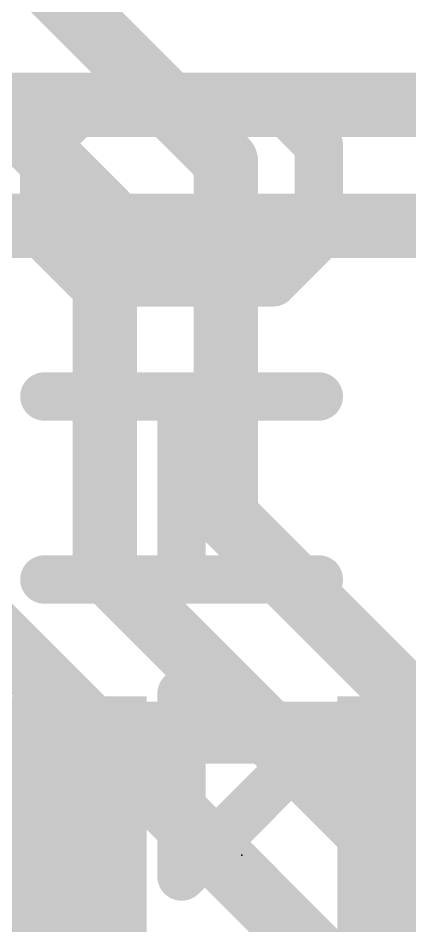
# Model space of a CAD drawing. Extents: x -37 to 70, y -23 to 28.
# Drawn here: x 5.645 to 6.879, y 7.397 to 10.255 of the extents above; entities that cross this region are included whole.
import ezdxf

# ---------------------------------------------------------------- set-up
doc = ezdxf.new("R2010")
doc.units = 0
for name, color, linetype in [('1', 12, 'CONTINUOUS'), ('16', 132, 'CONTINUOUS'), ('22', 40, 'CONTINUOUS'), ('23', 53, 'CONTINUOUS'), ('51', 53, 'CONTINUOUS')]:
    doc.layers.add(name, color=color, linetype=linetype)

# ---------------------------------------------------------------- blocks, each defined once
blk = doc.blocks.new('RECT')
blk.add_solid([(-0.5, -0.5), (0.5, -0.5), (-0.5, 0.5), (0.5, 0.5)])

msp = doc.modelspace()

# ---------------------------------------------------------------- linework, layer by layer
at = {"layer": '1', "const_width": 0.2032}
for points in [[(2.3622, 9.9822), (7.0866, 9.9822)], [(4.064, 9.6012), (7.6962, 9.6012)]]:
    msp.add_lwpolyline(points, dxfattribs=at)
at = {"layer": '16', "const_width": 0.2032}
for points in [[(5.0292, 11.0744), (6.2992, 9.8044)], [(4.6482, 10.9093), (5.9182, 9.6393)], [(6.2992, 9.8044), (6.2992, 8.6868)], [(5.9182, 9.6393), (5.9182, 8.5217)], [(6.2992, 8.6868), (7.239, 7.747)], [(5.9182, 8.5217), (8.0899, 6.35)], [(5.5372, 8.3566), (10.0838, 3.81)]]:
    msp.add_lwpolyline(points, dxfattribs=at)
at = {"layer": '16', "const_width": 0.1016}
for points in [[(6.35, 9.8044, 1), (6.2484, 9.8044)], [(6.2633, 9.7685, 1), (6.3351, 9.8403)], [(5.969, 9.6393, 1), (5.8674, 9.6393)], [(5.8823, 9.6034, 1), (5.9541, 9.6752)], [(6.3351, 8.7227, 1), (6.2633, 8.6509)], [(6.2484, 8.6868, 1), (6.35, 8.6868)], [(5.9541, 8.5576, 1), (5.8823, 8.4858)], [(5.8674, 8.5217, 1), (5.969, 8.5217)]]:
    msp.add_lwpolyline(points, format="xyb", dxfattribs=at)
at = {"layer": '22', "const_width": 0.1524}
for points in [[(5.7277, 9.8554), (5.8718, 9.9995)], [(6.448, 9.9995), (6.592, 9.8554)], [(5.7277, 9.5673), (5.7277, 9.8554)], [(6.592, 9.8554), (6.592, 9.5673)], [(5.8718, 9.4233), (5.7277, 9.5673)], [(6.592, 9.5673), (6.448, 9.4233)], [(6.448, 9.4233), (5.8718, 9.4233)], [(6.592, 9.064), (5.7277, 9.064)], [(6.1599, 8.4877), (6.1599, 9.064)], [(5.7277, 8.4877), (6.592, 8.4877)], [(6.1599, 7.5522), (6.1599, 8.1284)], [(5.7277, 7.9844), (6.592, 7.9844)], [(6.592, 7.9844), (6.1599, 7.5522)]]:
    msp.add_lwpolyline(points, dxfattribs=at)
at = {"layer": '22', "const_width": 0.0762}
for points in [[(5.8987, 9.9725, 1), (5.8448, 10.0264)], [(6.4749, 10.0264, 1), (6.421, 9.9725)], [(5.7658, 9.8554, 1), (5.6896, 9.8554)], [(5.7008, 9.8824, 1), (5.7546, 9.8285)], [(6.6301, 9.8554, 1), (6.5539, 9.8554)], [(6.5651, 9.8285, 1), (6.619, 9.8824)], [(5.7546, 9.5943, 1), (5.7008, 9.5404)], [(6.619, 9.5404, 1), (6.5651, 9.5943)], [(5.6896, 9.5673, 1), (5.7658, 9.5673)], [(6.5539, 9.5673, 1), (6.6301, 9.5673)], [(5.8718, 9.4614, 1), (5.8718, 9.3852)], [(6.448, 9.3852, 1), (6.448, 9.4614)], [(5.8448, 9.3963, 1), (5.8987, 9.4502)], [(6.421, 9.4502, 1), (6.4749, 9.3963)], [(5.7277, 9.1021, 1), (5.7277, 9.0259)], [(6.198, 9.064, 1), (6.1218, 9.064)], [(6.592, 9.0259, 1), (6.592, 9.1021)], [(5.7277, 8.5258, 1), (5.7277, 8.4496)], [(6.592, 8.4496, 1), (6.592, 8.5258)], [(6.1218, 8.4877, 1), (6.198, 8.4877)], [(6.198, 8.1284, 1), (6.1218, 8.1284)], [(5.7277, 8.0225, 1), (5.7277, 7.9463)], [(6.619, 7.9574, 1), (6.5651, 8.0113)], [(6.592, 7.9463, 1), (6.592, 8.0225)], [(6.1329, 7.5792, 1), (6.1868, 7.5253)], [(6.1218, 7.5522, 1), (6.198, 7.5522)]]:
    msp.add_lwpolyline(points, format="xyb", dxfattribs=at)
at = {"layer": '23'}
msp.add_point((6.35, 7.62), dxfattribs=at)
at = {"layer": '51', "const_width": 0.1016}
msp.add_lwpolyline([(5.994, 8.052), (6.706, 8.052)], dxfattribs=at)
at = {"layer": '51', "const_width": 0.0508}
for points in [[(5.994, 8.0774, 1), (5.994, 8.0266)], [(6.706, 8.0266, 1), (6.706, 8.0774)]]:
    msp.add_lwpolyline(points, format="xyb", dxfattribs=at)

# ---------------------------------------------------------------- block references
at = {"layer": '1', "xscale": 1.1}
for p in [(5.5, 7.62), (7.2, 7.62)]:
    msp.add_blockref('RECT', p, dxfattribs=at)
at = {"layer": '51', "xscale": 0.5001, "yscale": 0.95}
for p in [(5.7618, 7.6251), (6.9303, 7.6251)]:
    msp.add_blockref('RECT', p, dxfattribs=at)

doc.saveas('drawing.dxf')
